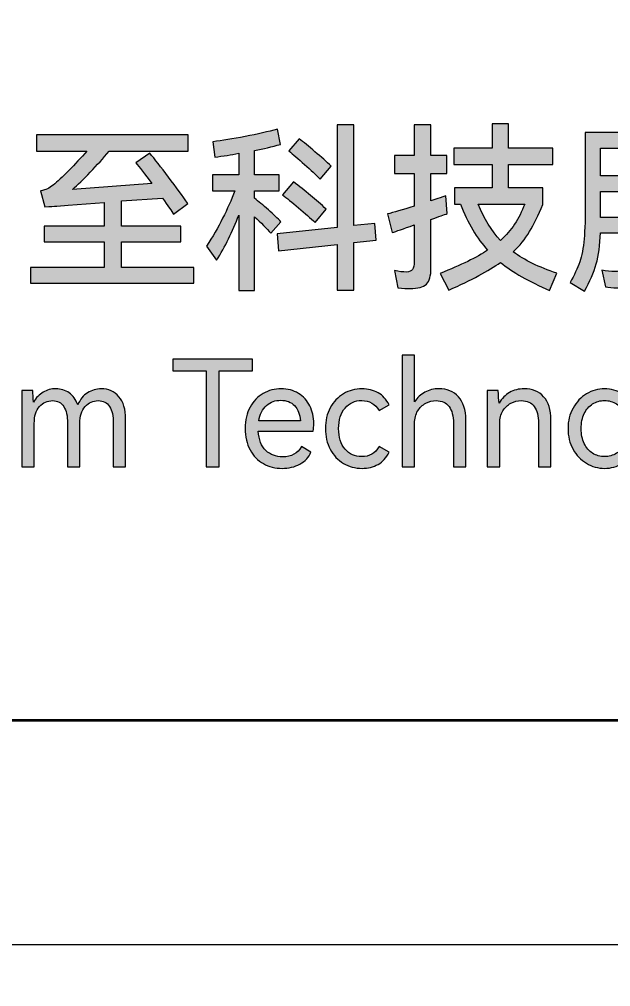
# Model space of a CAD drawing. Header units: millimetres. Extents: x -3630 to 1270, y -52213 to -49192.
# Drawn here: x -1.31 to 7.91, y -52057.91 to -52042.83 of the extents above; entities that cross this region are included whole.
import ezdxf

# ---------------------------------------------------------------- set-up
doc = ezdxf.new("R2010")
doc.units = ezdxf.units.MM
doc.linetypes.add('ACAD_ISO02W100', pattern=[15, 12, -3])
doc.layers.add('图层 1', color=7, linetype='Continuous', lineweight=0)
doc.layers.add('标注', color=3, linetype='Continuous', lineweight=0)
doc.styles.get("Standard").update_dxf_attribs({"font": 'arial.ttf'})
doc.dimstyles.new('ISO-25$0', dxfattribs={"dimscale": 2, "dimtxt": 6, "dimasz": 6, "dimexe": 0.5, "dimexo": 0.5, "dimgap": 0.762, "dimtad": 1, "dimtoh": 1, "dimdsep": 46, "dimtxsty": 'Standard', "dimcen": 2.5, "dimclrd": 1, "dimclre": 1, "dimclrt": 1, "dimadec": 0, "dimazin": 0, "dimtfac": 1, "dimtmove": 0, "dimatfit": 3, "dimfxl": 1, "dimtzin": 0, "dimarcsym": 0})

# ---------------------------------------------------------------- blocks, each defined once
blk = doc.blocks.new('*D118')
at = {"layer": 'Defpoints', "color": 0, "transparency": 16777216}
for p in [(52.225, -52057.26), (22.89, -52087.26), (52.225, -52087.26)]:
    blk.add_point(p, dxfattribs=at)
at = {"layer": '标注', "lineweight": -2, "transparency": 16777216}
for p, q in [((22.89, -52037.26), (22.89, -52017.26)), ((51.225, -52057.26), (21.89, -52057.26)), ((22.89, -52057.26), (22.89, -52087.26)), ((51.225, -52087.26), (21.89, -52087.26)), ((22.89, -52107.26), (22.89, -52127.26)), ((22.89, -52127.26), (-8.63, -52127.26))]:
    blk.add_line(p, q, dxfattribs=at)
at = {"layer": '标注', "transparency": 16777216}
for points in [[(19.557, -52037.26), (26.224, -52037.26), (22.89, -52057.26)], [(19.557, -52107.26), (26.224, -52107.26), (22.89, -52087.26)]]:
    blk.add_solid(points, dxfattribs=at)
at = {"layer": '标注', "transparency": 16777216, "insert": (6.368, -52115.007), "char_height": 12, "attachment_point": 5}
blk.add_mtext('{\\H1.75x;30}', dxfattribs=at)
blk = doc.blocks.new('Block_11')
at = {"layer": '图层 1', "transparency": 33554687}
h = blk.add_hatch(color=29, dxfattribs=at)
h.dxf.hatch_style = 2
edge = h.paths.add_edge_path()
edge.add_spline(control_points=[(156.552, -105.302), (156.488, -105.237), (156.407, -105.162), (156.308, -105.074), (156.209, -104.987), (156.127, -104.917), (156.061, -104.864), (156.061, -104.864), (156.225, -104.675), (156.225, -104.675), (156.291, -104.725), (156.373, -104.792), (156.47, -104.875), (156.568, -104.958), (156.653, -105.033), (156.724, -105.101), (156.724, -105.101), (156.552, -105.302), (156.552, -105.302)], knot_values=[0, 0, 0, 0, 1, 1, 1, 2, 2, 2, 3, 3, 3, 4, 4, 4, 5, 5, 5, 6, 6, 6, 6], degree=3, periodic=0)
edge = h.paths.add_edge_path()
edge.add_spline(control_points=[(156.473, -105.979), (156.401, -105.913), (156.315, -105.837), (156.213, -105.75), (156.112, -105.664), (156.029, -105.596), (155.965, -105.547), (155.965, -105.547), (156.134, -105.344), (156.134, -105.344), (156.317, -105.485), (156.487, -105.627), (156.645, -105.77), (156.645, -105.77), (156.473, -105.979), (156.473, -105.979)], knot_values=[0, 0, 0, 0, 1, 1, 1, 2, 2, 2, 3, 3, 3, 4, 4, 4, 5, 5, 5, 5], degree=3, periodic=0)
edge = h.paths.add_edge_path()
edge.add_spline(control_points=[(157.402, -105.993), (157.402, -105.993), (157.424, -106.252), (157.424, -106.252), (157.424, -106.252), (157.077, -106.289), (157.077, -106.289), (157.077, -106.289), (157.077, -107.032), (157.077, -107.032), (157.077, -107.032), (156.815, -107.032), (156.815, -107.032), (156.815, -107.032), (156.815, -106.32), (156.815, -106.32), (156.815, -106.32), (155.903, -106.419), (155.903, -106.419), (155.903, -106.419), (155.883, -106.157), (155.883, -106.157), (155.883, -106.157), (156.815, -106.055), (156.815, -106.055), (156.815, -106.055), (156.815, -104.455), (156.815, -104.455), (156.815, -104.455), (157.077, -104.455), (157.077, -104.455), (157.077, -104.455), (157.077, -106.027), (157.077, -106.027), (157.077, -106.027), (157.402, -105.993), (157.402, -105.993)], knot_values=[0, 0, 0, 0, 1, 1, 1, 2, 2, 2, 3, 3, 3, 4, 4, 4, 5, 5, 5, 6, 6, 6, 7, 7, 7, 8, 8, 8, 9, 9, 9, 10, 10, 10, 11, 11, 11, 12, 12, 12, 12], degree=3, periodic=0)
edge = h.paths.add_edge_path()
edge.add_spline(control_points=[(155.528, -105.601), (155.59, -105.649), (155.661, -105.71), (155.743, -105.782), (155.825, -105.855), (155.891, -105.917), (155.94, -105.967), (155.94, -105.967), (155.784, -106.148), (155.784, -106.148), (155.715, -106.069), (155.629, -105.983), (155.528, -105.889), (155.528, -105.889), (155.528, -107.04), (155.528, -107.04), (155.528, -107.04), (155.282, -107.04), (155.282, -107.04), (155.282, -107.04), (155.282, -105.863), (155.282, -105.863), (155.184, -106.121), (155.069, -106.356), (154.935, -106.569), (154.935, -106.569), (154.78, -106.348), (154.78, -106.348), (154.968, -106.057), (155.114, -105.769), (155.22, -105.485), (155.22, -105.485), (154.873, -105.485), (154.873, -105.485), (154.873, -105.485), (154.873, -105.237), (154.873, -105.237), (154.873, -105.237), (155.282, -105.237), (155.282, -105.237), (155.282, -105.237), (155.282, -104.9), (155.282, -104.9), (155.163, -104.923), (155.039, -104.943), (154.907, -104.96), (154.907, -104.96), (154.879, -104.72), (154.879, -104.72), (155.021, -104.703), (155.189, -104.676), (155.382, -104.638), (155.575, -104.601), (155.743, -104.563), (155.886, -104.525), (155.886, -104.525), (155.931, -104.762), (155.931, -104.762), (155.799, -104.798), (155.665, -104.829), (155.528, -104.856), (155.528, -104.856), (155.528, -105.237), (155.528, -105.237), (155.528, -105.237), (155.912, -105.237), (155.912, -105.237), (155.912, -105.237), (155.912, -105.485), (155.912, -105.485), (155.912, -105.485), (155.528, -105.485), (155.528, -105.485), (155.528, -105.485), (155.528, -105.601), (155.528, -105.601)], knot_values=[0, 0, 0, 0, 1, 1, 1, 2, 2, 2, 3, 3, 3, 4, 4, 4, 5, 5, 5, 6, 6, 6, 7, 7, 7, 8, 8, 8, 9, 9, 9, 10, 10, 10, 11, 11, 11, 12, 12, 12, 13, 13, 13, 14, 14, 14, 15, 15, 15, 16, 16, 16, 17, 17, 17, 18, 18, 18, 19, 19, 19, 20, 20, 20, 21, 21, 21, 22, 22, 22, 23, 23, 23, 24, 24, 24, 25, 25, 25, 25], degree=3, periodic=0)
h = blk.add_hatch(color=29, dxfattribs=at)
h.dxf.hatch_style = 2
edge = h.paths.add_edge_path()
edge.add_spline(control_points=[(159.013, -105.691), (159.107, -105.922), (159.224, -106.111), (159.363, -106.258), (159.45, -106.181), (159.523, -106.097), (159.583, -106.006), (159.643, -105.914), (159.696, -105.809), (159.741, -105.691), (159.741, -105.691), (159.013, -105.691), (159.013, -105.691)], knot_values=[0, 0, 0, 0, 1, 1, 1, 2, 2, 2, 3, 3, 3, 4, 4, 4, 4], degree=3, periodic=0)
edge = h.paths.add_edge_path()
edge.add_spline(control_points=[(160.128, -107.037), (159.806, -106.9), (159.551, -106.755), (159.363, -106.602), (159.18, -106.732), (158.912, -106.876), (158.556, -107.034), (158.556, -107.034), (158.423, -106.772), (158.423, -106.772), (158.749, -106.644), (158.995, -106.523), (159.162, -106.411), (158.997, -106.228), (158.855, -105.988), (158.737, -105.691), (158.737, -105.691), (158.644, -105.691), (158.644, -105.691), (158.644, -105.691), (158.644, -105.437), (158.644, -105.437), (158.644, -105.437), (159.231, -105.437), (159.231, -105.437), (159.231, -105.437), (159.231, -105.076), (159.231, -105.076), (159.231, -105.076), (158.635, -105.076), (158.635, -105.076), (158.635, -105.076), (158.635, -104.819), (158.635, -104.819), (158.635, -104.819), (159.231, -104.819), (159.231, -104.819), (159.231, -104.819), (159.231, -104.441), (159.231, -104.441), (159.231, -104.441), (159.49, -104.441), (159.49, -104.441), (159.49, -104.441), (159.49, -104.819), (159.49, -104.819), (159.49, -104.819), (160.179, -104.819), (160.179, -104.819), (160.179, -104.819), (160.179, -105.076), (160.179, -105.076), (160.179, -105.076), (159.49, -105.076), (159.49, -105.076), (159.49, -105.076), (159.49, -105.437), (159.49, -105.437), (159.49, -105.437), (160.021, -105.437), (160.021, -105.437), (160.021, -105.437), (160.021, -105.697), (160.021, -105.697), (159.955, -105.864), (159.887, -106.006), (159.816, -106.121), (159.745, -106.237), (159.661, -106.342), (159.563, -106.436), (159.736, -106.566), (159.962, -106.677), (160.241, -106.769), (160.241, -106.769), (160.128, -107.037), (160.128, -107.037)], knot_values=[0, 0, 0, 0, 1, 1, 1, 2, 2, 2, 3, 3, 3, 4, 4, 4, 5, 5, 5, 6, 6, 6, 7, 7, 7, 8, 8, 8, 9, 9, 9, 10, 10, 10, 11, 11, 11, 12, 12, 12, 13, 13, 13, 14, 14, 14, 15, 15, 15, 16, 16, 16, 17, 17, 17, 18, 18, 18, 19, 19, 19, 20, 20, 20, 21, 21, 21, 22, 22, 22, 23, 23, 23, 24, 24, 24, 25, 25, 25, 25], degree=3, periodic=0)
edge = h.paths.add_edge_path()
edge.add_spline(control_points=[(158.533, -105.84), (158.488, -105.858), (158.403, -105.888), (158.279, -105.931), (158.279, -105.931), (158.279, -106.693), (158.279, -106.693), (158.279, -106.811), (158.255, -106.894), (158.207, -106.94), (158.159, -106.986), (158.075, -107.009), (157.955, -107.009), (157.91, -107.009), (157.846, -107.005), (157.763, -106.998), (157.763, -106.998), (157.712, -106.729), (157.712, -106.729), (157.778, -106.745), (157.841, -106.752), (157.901, -106.752), (157.942, -106.75), (157.972, -106.737), (157.99, -106.711), (158.008, -106.686), (158.017, -106.646), (158.017, -106.591), (158.017, -106.591), (158.017, -106.018), (158.017, -106.018), (157.847, -106.077), (157.733, -106.116), (157.675, -106.137), (157.675, -106.137), (157.602, -105.846), (157.602, -105.846), (157.694, -105.822), (157.833, -105.781), (158.017, -105.725), (158.017, -105.725), (158.017, -105.217), (158.017, -105.217), (158.017, -105.217), (157.709, -105.217), (157.709, -105.217), (157.709, -105.217), (157.709, -104.935), (157.709, -104.935), (157.709, -104.935), (158.017, -104.935), (158.017, -104.935), (158.017, -104.935), (158.017, -104.457), (158.017, -104.457), (158.017, -104.457), (158.279, -104.457), (158.279, -104.457), (158.279, -104.457), (158.279, -104.935), (158.279, -104.935), (158.279, -104.935), (158.525, -104.935), (158.525, -104.935), (158.525, -104.935), (158.525, -105.217), (158.525, -105.217), (158.525, -105.217), (158.279, -105.217), (158.279, -105.217), (158.279, -105.217), (158.279, -105.64), (158.279, -105.64), (158.279, -105.64), (158.353, -105.615), (158.353, -105.615), (158.392, -105.603), (158.446, -105.585), (158.513, -105.561), (158.513, -105.561), (158.533, -105.84), (158.533, -105.84)], knot_values=[0, 0, 0, 0, 1, 1, 1, 2, 2, 2, 3, 3, 3, 4, 4, 4, 5, 5, 5, 6, 6, 6, 7, 7, 7, 8, 8, 8, 9, 9, 9, 10, 10, 10, 11, 11, 11, 12, 12, 12, 13, 13, 13, 14, 14, 14, 15, 15, 15, 16, 16, 16, 17, 17, 17, 18, 18, 18, 19, 19, 19, 20, 20, 20, 21, 21, 21, 22, 22, 22, 23, 23, 23, 24, 24, 24, 25, 25, 25, 26, 26, 26, 27, 27, 27, 27], degree=3, periodic=0)
h = blk.add_hatch(color=29, dxfattribs=at)
h.dxf.hatch_style = 2
edge = h.paths.add_edge_path()
edge.add_spline(control_points=[(153.453, -106.682), (153.453, -106.682), (154.582, -106.682), (154.582, -106.682), (154.582, -106.682), (154.582, -106.927), (154.582, -106.927), (154.582, -106.927), (152.037, -106.927), (152.037, -106.927), (152.037, -106.927), (152.037, -106.682), (152.037, -106.682), (152.037, -106.682), (153.182, -106.682), (153.182, -106.682), (153.182, -106.682), (153.182, -106.281), (153.182, -106.281), (153.182, -106.281), (152.245, -106.281), (152.245, -106.281), (152.245, -106.281), (152.245, -106.038), (152.245, -106.038), (152.245, -106.038), (153.182, -106.038), (153.182, -106.038), (153.182, -106.038), (153.182, -105.665), (153.182, -105.665), (153.182, -105.665), (152.624, -105.708), (152.624, -105.708), (152.624, -105.708), (152.443, -105.722), (152.443, -105.722), (152.405, -105.724), (152.344, -105.729), (152.259, -105.736), (152.259, -105.736), (152.192, -105.485), (152.192, -105.485), (152.235, -105.477), (152.27, -105.467), (152.298, -105.454), (152.325, -105.441), (152.355, -105.422), (152.387, -105.397), (152.452, -105.343), (152.534, -105.267), (152.63, -105.169), (152.728, -105.071), (152.822, -104.97), (152.914, -104.867), (152.914, -104.867), (152.13, -104.867), (152.13, -104.867), (152.13, -104.867), (152.13, -104.613), (152.13, -104.613), (152.13, -104.613), (154.492, -104.613), (154.492, -104.613), (154.492, -104.613), (154.492, -104.867), (154.492, -104.867), (154.492, -104.867), (153.261, -104.867), (153.261, -104.867), (153.169, -104.976), (153.071, -105.085), (152.966, -105.194), (152.862, -105.304), (152.77, -105.393), (152.691, -105.462), (152.691, -105.462), (153.924, -105.369), (153.924, -105.369), (153.816, -105.221), (153.733, -105.113), (153.676, -105.047), (153.676, -105.047), (153.893, -104.898), (153.893, -104.898), (153.971, -104.99), (154.068, -105.115), (154.187, -105.272), (154.305, -105.429), (154.406, -105.567), (154.489, -105.685), (154.489, -105.685), (154.263, -105.849), (154.263, -105.849), (154.237, -105.806), (154.179, -105.722), (154.091, -105.598), (154.091, -105.598), (153.453, -105.643), (153.453, -105.643), (153.453, -105.643), (153.453, -106.038), (153.453, -106.038), (153.453, -106.038), (154.376, -106.038), (154.376, -106.038), (154.376, -106.038), (154.376, -106.281), (154.376, -106.281), (154.376, -106.281), (153.453, -106.281), (153.453, -106.281), (153.453, -106.281), (153.453, -106.682), (153.453, -106.682)], knot_values=[0, 0, 0, 0, 1, 1, 1, 2, 2, 2, 3, 3, 3, 4, 4, 4, 5, 5, 5, 6, 6, 6, 7, 7, 7, 8, 8, 8, 9, 9, 9, 10, 10, 10, 11, 11, 11, 12, 12, 12, 13, 13, 13, 14, 14, 14, 15, 15, 15, 16, 16, 16, 17, 17, 17, 18, 18, 18, 19, 19, 19, 20, 20, 20, 21, 21, 21, 22, 22, 22, 23, 23, 23, 24, 24, 24, 25, 25, 25, 26, 26, 26, 27, 27, 27, 28, 28, 28, 29, 29, 29, 30, 30, 30, 31, 31, 31, 32, 32, 32, 33, 33, 33, 34, 34, 34, 35, 35, 35, 36, 36, 36, 37, 37, 37, 38, 38, 38, 38], degree=3, periodic=0)
h = blk.add_hatch(color=29, dxfattribs=at)
h.dxf.hatch_style = 2
edge = h.paths.add_edge_path()
edge.add_spline(control_points=[(162.027, -105.84), (162.104, -106.03), (162.202, -106.189), (162.321, -106.315), (162.452, -106.183), (162.555, -106.025), (162.628, -105.84), (162.628, -105.84), (162.027, -105.84), (162.027, -105.84)], knot_values=[0, 0, 0, 0, 1, 1, 1, 2, 2, 2, 3, 3, 3, 3], degree=3, periodic=0)
edge = h.paths.add_edge_path()
edge.add_spline(control_points=[(162.078, -104.977), (162.078, -105.063), (162.069, -105.136), (162.05, -105.194), (162.031, -105.253), (162, -105.307), (161.958, -105.357), (161.916, -105.406), (161.855, -105.464), (161.776, -105.53), (161.776, -105.53), (161.587, -105.358), (161.587, -105.358), (161.657, -105.304), (161.709, -105.256), (161.743, -105.215), (161.779, -105.175), (161.802, -105.131), (161.815, -105.083), (161.829, -105.035), (161.835, -104.973), (161.835, -104.898), (161.835, -104.898), (161.835, -104.588), (161.835, -104.588), (161.835, -104.588), (162.741, -104.588), (162.741, -104.588), (162.741, -104.588), (162.741, -105.09), (162.741, -105.09), (162.741, -105.137), (162.751, -105.169), (162.769, -105.184), (162.788, -105.2), (162.821, -105.208), (162.868, -105.208), (162.868, -105.208), (163.06, -105.208), (163.06, -105.208), (163.06, -105.208), (163.035, -105.431), (163.035, -105.431), (163.035, -105.431), (162.749, -105.431), (162.749, -105.431), (162.656, -105.431), (162.588, -105.415), (162.548, -105.382), (162.508, -105.349), (162.487, -105.287), (162.487, -105.197), (162.487, -105.197), (162.487, -104.825), (162.487, -104.825), (162.487, -104.825), (162.078, -104.825), (162.078, -104.825), (162.078, -104.825), (162.078, -104.977), (162.078, -104.977)], knot_values=[0, 0, 0, 0, 1, 1, 1, 2, 2, 2, 3, 3, 3, 4, 4, 4, 5, 5, 5, 6, 6, 6, 7, 7, 7, 8, 8, 8, 9, 9, 9, 10, 10, 10, 11, 11, 11, 12, 12, 12, 13, 13, 13, 14, 14, 14, 15, 15, 15, 16, 16, 16, 17, 17, 17, 18, 18, 18, 19, 19, 19, 20, 20, 20, 20], degree=3, periodic=0)
edge = h.paths.add_edge_path()
edge.add_spline(control_points=[(162.959, -107.04), (162.708, -106.934), (162.496, -106.808), (162.321, -106.662), (162.14, -106.807), (161.924, -106.934), (161.672, -107.045), (161.672, -107.045), (161.522, -106.797), (161.522, -106.797), (161.765, -106.7), (161.967, -106.592), (162.129, -106.476), (161.971, -106.301), (161.847, -106.089), (161.759, -105.84), (161.759, -105.84), (161.644, -105.84), (161.644, -105.84), (161.644, -105.84), (161.644, -105.592), (161.644, -105.592), (161.644, -105.592), (162.902, -105.592), (162.902, -105.592), (162.902, -105.592), (162.902, -105.84), (162.902, -105.84), (162.812, -106.093), (162.682, -106.308), (162.512, -106.487), (162.669, -106.602), (162.861, -106.701), (163.088, -106.786), (163.088, -106.786), (162.959, -107.04), (162.959, -107.04)], knot_values=[0, 0, 0, 0, 1, 1, 1, 2, 2, 2, 3, 3, 3, 4, 4, 4, 5, 5, 5, 6, 6, 6, 7, 7, 7, 8, 8, 8, 9, 9, 9, 10, 10, 10, 11, 11, 11, 12, 12, 12, 12], degree=3, periodic=0)
edge = h.paths.add_edge_path()
edge.add_spline(control_points=[(160.923, -105.496), (160.923, -105.496), (160.923, -105.9), (160.923, -105.9), (160.923, -105.9), (161.271, -105.9), (161.271, -105.9), (161.271, -105.9), (161.271, -105.496), (161.271, -105.496), (161.271, -105.496), (160.923, -105.496), (160.923, -105.496)], knot_values=[0, 0, 0, 0, 1, 1, 1, 2, 2, 2, 3, 3, 3, 4, 4, 4, 4], degree=3, periodic=0)
edge = h.paths.add_edge_path()
edge.add_spline(control_points=[(161.271, -105.253), (161.271, -105.253), (161.271, -104.819), (161.271, -104.819), (161.271, -104.819), (160.923, -104.819), (160.923, -104.819), (160.923, -104.819), (160.923, -105.253), (160.923, -105.253), (160.923, -105.253), (161.271, -105.253), (161.271, -105.253)], knot_values=[0, 0, 0, 0, 1, 1, 1, 2, 2, 2, 3, 3, 3, 4, 4, 4, 4], degree=3, periodic=0)
edge = h.paths.add_edge_path()
edge.add_spline(control_points=[(160.686, -104.576), (160.686, -104.576), (161.505, -104.576), (161.505, -104.576), (161.505, -104.576), (161.505, -106.715), (161.505, -106.715), (161.505, -106.825), (161.481, -106.899), (161.433, -106.939), (161.385, -106.978), (161.301, -106.998), (161.18, -106.998), (161.109, -106.998), (161.049, -106.993), (161, -106.983), (161, -106.983), (160.943, -106.721), (160.943, -106.721), (161.015, -106.736), (161.083, -106.744), (161.149, -106.744), (161.196, -106.744), (161.229, -106.732), (161.245, -106.71), (161.262, -106.687), (161.271, -106.645), (161.271, -106.583), (161.271, -106.583), (161.271, -106.14), (161.271, -106.14), (161.271, -106.14), (160.921, -106.14), (160.921, -106.14), (160.915, -106.33), (160.893, -106.492), (160.855, -106.626), (160.816, -106.761), (160.755, -106.902), (160.673, -107.048), (160.673, -107.048), (160.447, -106.916), (160.447, -106.916), (160.514, -106.799), (160.565, -106.693), (160.598, -106.595), (160.631, -106.498), (160.654, -106.378), (160.667, -106.236), (160.68, -106.093), (160.686, -105.893), (160.686, -105.637), (160.686, -105.637), (160.686, -104.576), (160.686, -104.576)], knot_values=[0, 0, 0, 0, 1, 1, 1, 2, 2, 2, 3, 3, 3, 4, 4, 4, 5, 5, 5, 6, 6, 6, 7, 7, 7, 8, 8, 8, 9, 9, 9, 10, 10, 10, 11, 11, 11, 12, 12, 12, 13, 13, 13, 14, 14, 14, 15, 15, 15, 16, 16, 16, 17, 17, 17, 18, 18, 18, 18], degree=3, periodic=0)
at = {"layer": '图层 1'}
for points, knots in [([(155.528, -105.601), (155.59, -105.649), (155.661, -105.71), (155.743, -105.782), (155.825, -105.855), (155.891, -105.917), (155.94, -105.967), (155.94, -105.967), (155.784, -106.148), (155.784, -106.148), (155.715, -106.069), (155.629, -105.983), (155.528, -105.889), (155.528, -105.889), (155.528, -107.04), (155.528, -107.04), (155.528, -107.04), (155.282, -107.04), (155.282, -107.04), (155.282, -107.04), (155.282, -105.863), (155.282, -105.863), (155.184, -106.121), (155.069, -106.356), (154.935, -106.569), (154.935, -106.569), (154.78, -106.348), (154.78, -106.348), (154.968, -106.057), (155.114, -105.769), (155.22, -105.485), (155.22, -105.485), (154.873, -105.485), (154.873, -105.485), (154.873, -105.485), (154.873, -105.237), (154.873, -105.237), (154.873, -105.237), (155.282, -105.237), (155.282, -105.237), (155.282, -105.237), (155.282, -104.9), (155.282, -104.9), (155.163, -104.923), (155.039, -104.943), (154.907, -104.96), (154.907, -104.96), (154.879, -104.72), (154.879, -104.72), (155.021, -104.703), (155.189, -104.676), (155.382, -104.638), (155.575, -104.601), (155.743, -104.563), (155.886, -104.525), (155.886, -104.525), (155.931, -104.762), (155.931, -104.762), (155.799, -104.798), (155.665, -104.829), (155.528, -104.856), (155.528, -104.856), (155.528, -105.237), (155.528, -105.237), (155.528, -105.237), (155.912, -105.237), (155.912, -105.237), (155.912, -105.237), (155.912, -105.485), (155.912, -105.485), (155.912, -105.485), (155.528, -105.485), (155.528, -105.485), (155.528, -105.485), (155.528, -105.601), (155.528, -105.601)], [0, 0, 0, 0, 1, 1, 1, 2, 2, 2, 3, 3, 3, 4, 4, 4, 5, 5, 5, 6, 6, 6, 7, 7, 7, 8, 8, 8, 9, 9, 9, 10, 10, 10, 11, 11, 11, 12, 12, 12, 13, 13, 13, 14, 14, 14, 15, 15, 15, 16, 16, 16, 17, 17, 17, 18, 18, 18, 19, 19, 19, 20, 20, 20, 21, 21, 21, 22, 22, 22, 23, 23, 23, 24, 24, 24, 25, 25, 25, 25]), ([(157.402, -105.993), (157.402, -105.993), (157.424, -106.252), (157.424, -106.252), (157.424, -106.252), (157.077, -106.289), (157.077, -106.289), (157.077, -106.289), (157.077, -107.032), (157.077, -107.032), (157.077, -107.032), (156.815, -107.032), (156.815, -107.032), (156.815, -107.032), (156.815, -106.32), (156.815, -106.32), (156.815, -106.32), (155.903, -106.419), (155.903, -106.419), (155.903, -106.419), (155.883, -106.157), (155.883, -106.157), (155.883, -106.157), (156.815, -106.055), (156.815, -106.055), (156.815, -106.055), (156.815, -104.455), (156.815, -104.455), (156.815, -104.455), (157.077, -104.455), (157.077, -104.455), (157.077, -104.455), (157.077, -106.027), (157.077, -106.027), (157.077, -106.027), (157.402, -105.993), (157.402, -105.993)], [0, 0, 0, 0, 1, 1, 1, 2, 2, 2, 3, 3, 3, 4, 4, 4, 5, 5, 5, 6, 6, 6, 7, 7, 7, 8, 8, 8, 9, 9, 9, 10, 10, 10, 11, 11, 11, 12, 12, 12, 12]), ([(158.533, -105.84), (158.488, -105.858), (158.403, -105.888), (158.279, -105.931), (158.279, -105.931), (158.279, -106.693), (158.279, -106.693), (158.279, -106.811), (158.255, -106.894), (158.207, -106.94), (158.159, -106.986), (158.075, -107.009), (157.955, -107.009), (157.91, -107.009), (157.846, -107.005), (157.763, -106.998), (157.763, -106.998), (157.712, -106.729), (157.712, -106.729), (157.778, -106.745), (157.841, -106.752), (157.901, -106.752), (157.942, -106.75), (157.972, -106.737), (157.99, -106.711), (158.008, -106.686), (158.017, -106.646), (158.017, -106.591), (158.017, -106.591), (158.017, -106.018), (158.017, -106.018), (157.847, -106.077), (157.733, -106.116), (157.675, -106.137), (157.675, -106.137), (157.602, -105.846), (157.602, -105.846), (157.694, -105.822), (157.833, -105.781), (158.017, -105.725), (158.017, -105.725), (158.017, -105.217), (158.017, -105.217), (158.017, -105.217), (157.709, -105.217), (157.709, -105.217), (157.709, -105.217), (157.709, -104.935), (157.709, -104.935), (157.709, -104.935), (158.017, -104.935), (158.017, -104.935), (158.017, -104.935), (158.017, -104.457), (158.017, -104.457), (158.017, -104.457), (158.279, -104.457), (158.279, -104.457), (158.279, -104.457), (158.279, -104.935), (158.279, -104.935), (158.279, -104.935), (158.525, -104.935), (158.525, -104.935), (158.525, -104.935), (158.525, -105.217), (158.525, -105.217), (158.525, -105.217), (158.279, -105.217), (158.279, -105.217), (158.279, -105.217), (158.279, -105.64), (158.279, -105.64), (158.279, -105.64), (158.353, -105.615), (158.353, -105.615), (158.392, -105.603), (158.446, -105.585), (158.513, -105.561), (158.513, -105.561), (158.533, -105.84), (158.533, -105.84)], [0, 0, 0, 0, 1, 1, 1, 2, 2, 2, 3, 3, 3, 4, 4, 4, 5, 5, 5, 6, 6, 6, 7, 7, 7, 8, 8, 8, 9, 9, 9, 10, 10, 10, 11, 11, 11, 12, 12, 12, 13, 13, 13, 14, 14, 14, 15, 15, 15, 16, 16, 16, 17, 17, 17, 18, 18, 18, 19, 19, 19, 20, 20, 20, 21, 21, 21, 22, 22, 22, 23, 23, 23, 24, 24, 24, 25, 25, 25, 26, 26, 26, 27, 27, 27, 27]), ([(160.128, -107.037), (159.806, -106.9), (159.551, -106.755), (159.363, -106.602), (159.18, -106.732), (158.912, -106.876), (158.556, -107.034), (158.556, -107.034), (158.423, -106.772), (158.423, -106.772), (158.749, -106.644), (158.995, -106.523), (159.162, -106.411), (158.997, -106.228), (158.855, -105.988), (158.737, -105.691), (158.737, -105.691), (158.644, -105.691), (158.644, -105.691), (158.644, -105.691), (158.644, -105.437), (158.644, -105.437), (158.644, -105.437), (159.231, -105.437), (159.231, -105.437), (159.231, -105.437), (159.231, -105.076), (159.231, -105.076), (159.231, -105.076), (158.635, -105.076), (158.635, -105.076), (158.635, -105.076), (158.635, -104.819), (158.635, -104.819), (158.635, -104.819), (159.231, -104.819), (159.231, -104.819), (159.231, -104.819), (159.231, -104.441), (159.231, -104.441), (159.231, -104.441), (159.49, -104.441), (159.49, -104.441), (159.49, -104.441), (159.49, -104.819), (159.49, -104.819), (159.49, -104.819), (160.179, -104.819), (160.179, -104.819), (160.179, -104.819), (160.179, -105.076), (160.179, -105.076), (160.179, -105.076), (159.49, -105.076), (159.49, -105.076), (159.49, -105.076), (159.49, -105.437), (159.49, -105.437), (159.49, -105.437), (160.021, -105.437), (160.021, -105.437), (160.021, -105.437), (160.021, -105.697), (160.021, -105.697), (159.955, -105.864), (159.887, -106.006), (159.816, -106.121), (159.745, -106.237), (159.661, -106.342), (159.563, -106.436), (159.736, -106.566), (159.962, -106.677), (160.241, -106.769), (160.241, -106.769), (160.128, -107.037), (160.128, -107.037)], [0, 0, 0, 0, 1, 1, 1, 2, 2, 2, 3, 3, 3, 4, 4, 4, 5, 5, 5, 6, 6, 6, 7, 7, 7, 8, 8, 8, 9, 9, 9, 10, 10, 10, 11, 11, 11, 12, 12, 12, 13, 13, 13, 14, 14, 14, 15, 15, 15, 16, 16, 16, 17, 17, 17, 18, 18, 18, 19, 19, 19, 20, 20, 20, 21, 21, 21, 22, 22, 22, 23, 23, 23, 24, 24, 24, 25, 25, 25, 25]), ([(153.453, -106.682), (153.453, -106.682), (154.582, -106.682), (154.582, -106.682), (154.582, -106.682), (154.582, -106.927), (154.582, -106.927), (154.582, -106.927), (152.037, -106.927), (152.037, -106.927), (152.037, -106.927), (152.037, -106.682), (152.037, -106.682), (152.037, -106.682), (153.182, -106.682), (153.182, -106.682), (153.182, -106.682), (153.182, -106.281), (153.182, -106.281), (153.182, -106.281), (152.245, -106.281), (152.245, -106.281), (152.245, -106.281), (152.245, -106.038), (152.245, -106.038), (152.245, -106.038), (153.182, -106.038), (153.182, -106.038), (153.182, -106.038), (153.182, -105.665), (153.182, -105.665), (153.182, -105.665), (152.624, -105.708), (152.624, -105.708), (152.624, -105.708), (152.443, -105.722), (152.443, -105.722), (152.405, -105.724), (152.344, -105.729), (152.259, -105.736), (152.259, -105.736), (152.192, -105.485), (152.192, -105.485), (152.235, -105.477), (152.27, -105.467), (152.298, -105.454), (152.325, -105.441), (152.355, -105.422), (152.387, -105.397), (152.452, -105.343), (152.534, -105.267), (152.63, -105.169), (152.728, -105.071), (152.822, -104.97), (152.914, -104.867), (152.914, -104.867), (152.13, -104.867), (152.13, -104.867), (152.13, -104.867), (152.13, -104.613), (152.13, -104.613), (152.13, -104.613), (154.492, -104.613), (154.492, -104.613), (154.492, -104.613), (154.492, -104.867), (154.492, -104.867), (154.492, -104.867), (153.261, -104.867), (153.261, -104.867), (153.169, -104.976), (153.071, -105.085), (152.966, -105.194), (152.862, -105.304), (152.77, -105.393), (152.691, -105.462), (152.691, -105.462), (153.924, -105.369), (153.924, -105.369), (153.816, -105.221), (153.733, -105.113), (153.676, -105.047), (153.676, -105.047), (153.893, -104.898), (153.893, -104.898), (153.971, -104.99), (154.068, -105.115), (154.187, -105.272), (154.305, -105.429), (154.406, -105.567), (154.489, -105.685), (154.489, -105.685), (154.263, -105.849), (154.263, -105.849), (154.237, -105.806), (154.179, -105.722), (154.091, -105.598), (154.091, -105.598), (153.453, -105.643), (153.453, -105.643), (153.453, -105.643), (153.453, -106.038), (153.453, -106.038), (153.453, -106.038), (154.376, -106.038), (154.376, -106.038), (154.376, -106.038), (154.376, -106.281), (154.376, -106.281), (154.376, -106.281), (153.453, -106.281), (153.453, -106.281), (153.453, -106.281), (153.453, -106.682), (153.453, -106.682)], [0, 0, 0, 0, 1, 1, 1, 2, 2, 2, 3, 3, 3, 4, 4, 4, 5, 5, 5, 6, 6, 6, 7, 7, 7, 8, 8, 8, 9, 9, 9, 10, 10, 10, 11, 11, 11, 12, 12, 12, 13, 13, 13, 14, 14, 14, 15, 15, 15, 16, 16, 16, 17, 17, 17, 18, 18, 18, 19, 19, 19, 20, 20, 20, 21, 21, 21, 22, 22, 22, 23, 23, 23, 24, 24, 24, 25, 25, 25, 26, 26, 26, 27, 27, 27, 28, 28, 28, 29, 29, 29, 30, 30, 30, 31, 31, 31, 32, 32, 32, 33, 33, 33, 34, 34, 34, 35, 35, 35, 36, 36, 36, 37, 37, 37, 38, 38, 38, 38]), ([(156.552, -105.302), (156.488, -105.237), (156.407, -105.162), (156.308, -105.074), (156.209, -104.987), (156.127, -104.917), (156.061, -104.864), (156.061, -104.864), (156.225, -104.675), (156.225, -104.675), (156.291, -104.725), (156.373, -104.792), (156.47, -104.875), (156.568, -104.958), (156.653, -105.033), (156.724, -105.101), (156.724, -105.101), (156.552, -105.302), (156.552, -105.302)], [0, 0, 0, 0, 1, 1, 1, 2, 2, 2, 3, 3, 3, 4, 4, 4, 5, 5, 5, 6, 6, 6, 6]), ([(160.686, -104.576), (160.686, -104.576), (161.505, -104.576), (161.505, -104.576), (161.505, -104.576), (161.505, -106.715), (161.505, -106.715), (161.505, -106.825), (161.481, -106.899), (161.433, -106.939), (161.385, -106.978), (161.301, -106.998), (161.18, -106.998), (161.109, -106.998), (161.049, -106.993), (161, -106.983), (161, -106.983), (160.943, -106.721), (160.943, -106.721), (161.015, -106.736), (161.083, -106.744), (161.149, -106.744), (161.196, -106.744), (161.229, -106.732), (161.245, -106.71), (161.262, -106.687), (161.271, -106.645), (161.271, -106.583), (161.271, -106.583), (161.271, -106.14), (161.271, -106.14), (161.271, -106.14), (160.921, -106.14), (160.921, -106.14), (160.915, -106.33), (160.893, -106.492), (160.855, -106.626), (160.816, -106.761), (160.755, -106.902), (160.673, -107.048), (160.673, -107.048), (160.447, -106.916), (160.447, -106.916), (160.514, -106.799), (160.565, -106.693), (160.598, -106.595), (160.631, -106.498), (160.654, -106.378), (160.667, -106.236), (160.68, -106.093), (160.686, -105.893), (160.686, -105.637), (160.686, -105.637), (160.686, -104.576), (160.686, -104.576)], [0, 0, 0, 0, 1, 1, 1, 2, 2, 2, 3, 3, 3, 4, 4, 4, 5, 5, 5, 6, 6, 6, 7, 7, 7, 8, 8, 8, 9, 9, 9, 10, 10, 10, 11, 11, 11, 12, 12, 12, 13, 13, 13, 14, 14, 14, 15, 15, 15, 16, 16, 16, 17, 17, 17, 18, 18, 18, 18]), ([(161.271, -105.253), (161.271, -105.253), (161.271, -104.819), (161.271, -104.819), (161.271, -104.819), (160.923, -104.819), (160.923, -104.819), (160.923, -104.819), (160.923, -105.253), (160.923, -105.253), (160.923, -105.253), (161.271, -105.253), (161.271, -105.253)], [0, 0, 0, 0, 1, 1, 1, 2, 2, 2, 3, 3, 3, 4, 4, 4, 4]), ([(156.473, -105.979), (156.401, -105.913), (156.315, -105.837), (156.213, -105.75), (156.112, -105.664), (156.029, -105.596), (155.965, -105.547), (155.965, -105.547), (156.134, -105.344), (156.134, -105.344), (156.317, -105.485), (156.487, -105.627), (156.645, -105.77), (156.645, -105.77), (156.473, -105.979), (156.473, -105.979)], [0, 0, 0, 0, 1, 1, 1, 2, 2, 2, 3, 3, 3, 4, 4, 4, 5, 5, 5, 5]), ([(160.923, -105.496), (160.923, -105.496), (160.923, -105.9), (160.923, -105.9), (160.923, -105.9), (161.271, -105.9), (161.271, -105.9), (161.271, -105.9), (161.271, -105.496), (161.271, -105.496), (161.271, -105.496), (160.923, -105.496), (160.923, -105.496)], [0, 0, 0, 0, 1, 1, 1, 2, 2, 2, 3, 3, 3, 4, 4, 4, 4]), ([(159.013, -105.691), (159.107, -105.922), (159.224, -106.111), (159.363, -106.258), (159.45, -106.181), (159.523, -106.097), (159.583, -106.006), (159.643, -105.914), (159.696, -105.809), (159.741, -105.691), (159.741, -105.691), (159.013, -105.691), (159.013, -105.691)], [0, 0, 0, 0, 1, 1, 1, 2, 2, 2, 3, 3, 3, 4, 4, 4, 4])]:
    blk.add_open_spline(points, degree=3, knots=knots, dxfattribs=at)
blk = doc.blocks.new('Block_12')
at = {"layer": '图层 1', "transparency": 33554687}
h = blk.add_hatch(color=29, dxfattribs=at)
h.dxf.hatch_style = 2
edge = h.paths.add_edge_path()
edge.add_spline(control_points=[(154.253, -108.112), (154.253, -108.112), (155.498, -108.112), (155.498, -108.112), (155.498, -108.112), (155.498, -108.293), (155.498, -108.293), (155.498, -108.293), (154.976, -108.293), (154.976, -108.293), (154.976, -108.293), (154.976, -109.787), (154.976, -109.787), (154.976, -109.787), (154.773, -109.787), (154.773, -109.787), (154.773, -109.787), (154.773, -108.293), (154.773, -108.293), (154.773, -108.293), (154.253, -108.293), (154.253, -108.293), (154.253, -108.293), (154.253, -108.112), (154.253, -108.112)], knot_values=[0, 0, 0, 0, 1, 1, 1, 2, 2, 2, 3, 3, 3, 4, 4, 4, 5, 5, 5, 6, 6, 6, 7, 7, 7, 8, 8, 8, 8], degree=3, periodic=0)
h = blk.add_hatch(color=29, dxfattribs=at)
h.dxf.hatch_style = 2
edge = h.paths.add_edge_path()
edge.add_spline(control_points=[(158.707, -108.698), (158.784, -108.782), (158.823, -108.901), (158.823, -109.055), (158.823, -109.055), (158.823, -109.787), (158.823, -109.787), (158.823, -109.787), (158.629, -109.787), (158.629, -109.787), (158.629, -109.787), (158.629, -109.11), (158.629, -109.11), (158.629, -108.997), (158.606, -108.91), (158.561, -108.849), (158.516, -108.788), (158.449, -108.757), (158.361, -108.757), (158.303, -108.757), (158.248, -108.771), (158.197, -108.798), (158.146, -108.824), (158.105, -108.864), (158.072, -108.917), (158.041, -108.969), (158.024, -109.035), (158.024, -109.112), (158.024, -109.112), (158.024, -109.787), (158.024, -109.787), (158.024, -109.787), (157.83, -109.787), (157.83, -109.787), (157.83, -109.787), (157.83, -108.046), (157.83, -108.046), (157.83, -108.046), (158.024, -108.046), (158.024, -108.046), (158.024, -108.046), (158.024, -108.778), (158.024, -108.778), (158.066, -108.711), (158.119, -108.66), (158.185, -108.625), (158.25, -108.59), (158.324, -108.572), (158.404, -108.572), (158.528, -108.572), (158.629, -108.614), (158.707, -108.698)], knot_values=[0, 0, 0, 0, 1, 1, 1, 2, 2, 2, 3, 3, 3, 4, 4, 4, 5, 5, 5, 6, 6, 6, 7, 7, 7, 8, 8, 8, 9, 9, 9, 10, 10, 10, 11, 11, 11, 12, 12, 12, 13, 13, 13, 14, 14, 14, 15, 15, 15, 16, 16, 16, 17, 17, 17, 17], degree=3, periodic=0)
h = blk.add_hatch(color=29, dxfattribs=at)
h.dxf.hatch_style = 2
edge = h.paths.add_edge_path()
edge.add_spline(control_points=[(153.413, -108.695), (153.483, -108.776), (153.518, -108.893), (153.518, -109.046), (153.518, -109.046), (153.518, -109.787), (153.518, -109.787), (153.518, -109.787), (153.326, -109.787), (153.326, -109.787), (153.326, -109.787), (153.326, -109.11), (153.326, -109.11), (153.326, -108.995), (153.306, -108.908), (153.267, -108.848), (153.227, -108.788), (153.168, -108.757), (153.09, -108.757), (153.011, -108.757), (152.944, -108.788), (152.888, -108.849), (152.832, -108.91), (152.804, -108.998), (152.804, -109.112), (152.804, -109.112), (152.804, -109.787), (152.804, -109.787), (152.804, -109.787), (152.612, -109.787), (152.612, -109.787), (152.612, -109.787), (152.612, -109.11), (152.612, -109.11), (152.612, -108.997), (152.592, -108.91), (152.553, -108.849), (152.513, -108.788), (152.455, -108.757), (152.379, -108.757), (152.299, -108.757), (152.232, -108.788), (152.176, -108.85), (152.12, -108.912), (152.093, -108.999), (152.093, -109.112), (152.093, -109.112), (152.093, -109.787), (152.093, -109.787), (152.093, -109.787), (151.898, -109.787), (151.898, -109.787), (151.898, -109.787), (151.898, -108.6), (151.898, -108.6), (151.898, -108.6), (152.07, -108.6), (152.07, -108.6), (152.071, -108.652), (152.075, -108.712), (152.081, -108.78), (152.121, -108.712), (152.171, -108.66), (152.231, -108.625), (152.291, -108.59), (152.357, -108.572), (152.429, -108.572), (152.508, -108.572), (152.578, -108.593), (152.638, -108.635), (152.699, -108.677), (152.743, -108.739), (152.77, -108.822), (152.808, -108.738), (152.86, -108.675), (152.925, -108.634), (152.989, -108.593), (153.061, -108.572), (153.139, -108.572), (153.251, -108.572), (153.343, -108.613), (153.413, -108.695)], knot_values=[0, 0, 0, 0, 1, 1, 1, 2, 2, 2, 3, 3, 3, 4, 4, 4, 5, 5, 5, 6, 6, 6, 7, 7, 7, 8, 8, 8, 9, 9, 9, 10, 10, 10, 11, 11, 11, 12, 12, 12, 13, 13, 13, 14, 14, 14, 15, 15, 15, 16, 16, 16, 17, 17, 17, 18, 18, 18, 19, 19, 19, 20, 20, 20, 21, 21, 21, 22, 22, 22, 23, 23, 23, 24, 24, 24, 25, 25, 25, 26, 26, 26, 27, 27, 27, 27], degree=3, periodic=0)
h = blk.add_hatch(color=29, dxfattribs=at)
h.dxf.hatch_style = 2
edge = h.paths.add_edge_path()
edge.add_spline(control_points=[(155.714, -108.833), (155.651, -108.888), (155.611, -108.968), (155.594, -109.073), (155.594, -109.073), (156.242, -109.073), (156.242, -109.073), (156.237, -108.971), (156.207, -108.892), (156.152, -108.835), (156.098, -108.779), (156.026, -108.751), (155.937, -108.751), (155.852, -108.751), (155.778, -108.778), (155.714, -108.833)], knot_values=[0, 0, 0, 0, 1, 1, 1, 2, 2, 2, 3, 3, 3, 4, 4, 4, 5, 5, 5, 5], degree=3, periodic=0)
edge = h.paths.add_edge_path()
edge.add_spline(control_points=[(156.213, -108.644), (156.29, -108.692), (156.349, -108.757), (156.39, -108.84), (156.432, -108.922), (156.452, -109.014), (156.452, -109.114), (156.452, -109.157), (156.449, -109.196), (156.443, -109.231), (156.443, -109.231), (155.587, -109.231), (155.587, -109.231), (155.595, -109.367), (155.634, -109.468), (155.704, -109.535), (155.774, -109.601), (155.863, -109.634), (155.969, -109.634), (156.102, -109.634), (156.198, -109.581), (156.258, -109.474), (156.258, -109.474), (156.407, -109.559), (156.407, -109.559), (156.376, -109.639), (156.319, -109.702), (156.236, -109.746), (156.153, -109.791), (156.06, -109.813), (155.958, -109.813), (155.851, -109.813), (155.754, -109.788), (155.666, -109.739), (155.578, -109.691), (155.509, -109.619), (155.458, -109.525), (155.407, -109.432), (155.381, -109.319), (155.381, -109.188), (155.381, -109.061), (155.407, -108.951), (155.458, -108.858), (155.509, -108.765), (155.577, -108.694), (155.663, -108.645), (155.748, -108.597), (155.842, -108.572), (155.944, -108.572), (156.046, -108.572), (156.136, -108.596), (156.213, -108.644)], knot_values=[0, 0, 0, 0, 1, 1, 1, 2, 2, 2, 3, 3, 3, 4, 4, 4, 5, 5, 5, 6, 6, 6, 7, 7, 7, 8, 8, 8, 9, 9, 9, 10, 10, 10, 11, 11, 11, 12, 12, 12, 13, 13, 13, 14, 14, 14, 15, 15, 15, 16, 16, 16, 17, 17, 17, 17], degree=3, periodic=0)
h = blk.add_hatch(color=29, dxfattribs=at)
h.dxf.hatch_style = 2
edge = h.paths.add_edge_path()
edge.add_spline(control_points=[(157.473, -109.474), (157.473, -109.474), (157.626, -109.563), (157.626, -109.563), (157.584, -109.647), (157.526, -109.71), (157.454, -109.751), (157.381, -109.792), (157.298, -109.813), (157.205, -109.813), (157.098, -109.813), (157.002, -109.787), (156.915, -109.735), (156.828, -109.683), (156.759, -109.61), (156.709, -109.516), (156.658, -109.422), (156.633, -109.315), (156.633, -109.192), (156.633, -109.07), (156.658, -108.963), (156.709, -108.869), (156.759, -108.775), (156.828, -108.702), (156.915, -108.65), (157.002, -108.598), (157.098, -108.572), (157.205, -108.572), (157.298, -108.572), (157.381, -108.593), (157.454, -108.634), (157.526, -108.675), (157.584, -108.738), (157.626, -108.822), (157.626, -108.822), (157.473, -108.911), (157.473, -108.911), (157.407, -108.807), (157.317, -108.755), (157.201, -108.755), (157.094, -108.755), (157.007, -108.794), (156.94, -108.872), (156.873, -108.95), (156.839, -109.057), (156.839, -109.192), (156.839, -109.328), (156.873, -109.435), (156.94, -109.513), (157.007, -109.591), (157.094, -109.63), (157.201, -109.63), (157.317, -109.63), (157.407, -109.578), (157.473, -109.474)], knot_values=[0, 0, 0, 0, 1, 1, 1, 2, 2, 2, 3, 3, 3, 4, 4, 4, 5, 5, 5, 6, 6, 6, 7, 7, 7, 8, 8, 8, 9, 9, 9, 10, 10, 10, 11, 11, 11, 12, 12, 12, 13, 13, 13, 14, 14, 14, 15, 15, 15, 16, 16, 16, 17, 17, 17, 18, 18, 18, 18], degree=3, periodic=0)
h = blk.add_hatch(color=29, dxfattribs=at)
h.dxf.hatch_style = 2
edge = h.paths.add_edge_path()
edge.add_spline(control_points=[(160.036, -108.698), (160.112, -108.782), (160.15, -108.901), (160.15, -109.055), (160.15, -109.055), (160.15, -109.787), (160.15, -109.787), (160.15, -109.787), (159.956, -109.787), (159.956, -109.787), (159.956, -109.787), (159.956, -109.11), (159.956, -109.11), (159.956, -108.997), (159.933, -108.91), (159.888, -108.849), (159.843, -108.788), (159.777, -108.757), (159.688, -108.757), (159.63, -108.757), (159.576, -108.771), (159.524, -108.798), (159.473, -108.824), (159.432, -108.864), (159.4, -108.917), (159.368, -108.969), (159.352, -109.035), (159.352, -109.112), (159.352, -109.112), (159.352, -109.787), (159.352, -109.787), (159.352, -109.787), (159.157, -109.787), (159.157, -109.787), (159.157, -109.787), (159.157, -108.6), (159.157, -108.6), (159.157, -108.6), (159.329, -108.6), (159.329, -108.6), (159.332, -108.676), (159.336, -108.742), (159.343, -108.797), (159.382, -108.723), (159.436, -108.668), (159.504, -108.63), (159.572, -108.591), (159.648, -108.572), (159.732, -108.572), (159.858, -108.572), (159.96, -108.614), (160.036, -108.698)], knot_values=[0, 0, 0, 0, 1, 1, 1, 2, 2, 2, 3, 3, 3, 4, 4, 4, 5, 5, 5, 6, 6, 6, 7, 7, 7, 8, 8, 8, 9, 9, 9, 10, 10, 10, 11, 11, 11, 12, 12, 12, 13, 13, 13, 14, 14, 14, 15, 15, 15, 16, 16, 16, 17, 17, 17, 17], degree=3, periodic=0)
h = blk.add_hatch(color=29, dxfattribs=at)
h.dxf.hatch_style = 2
edge = h.paths.add_edge_path()
edge.add_spline(control_points=[(160.67, -109.426), (160.702, -109.491), (160.745, -109.542), (160.8, -109.577), (160.855, -109.612), (160.917, -109.63), (160.986, -109.63), (161.054, -109.63), (161.116, -109.612), (161.171, -109.577), (161.226, -109.542), (161.269, -109.491), (161.3, -109.426), (161.332, -109.36), (161.347, -109.282), (161.347, -109.192), (161.347, -109.102), (161.332, -109.025), (161.3, -108.959), (161.269, -108.893), (161.226, -108.843), (161.171, -108.808), (161.116, -108.773), (161.054, -108.755), (160.986, -108.755), (160.917, -108.755), (160.855, -108.773), (160.8, -108.808), (160.745, -108.843), (160.702, -108.893), (160.67, -108.959), (160.638, -109.025), (160.622, -109.102), (160.622, -109.192), (160.622, -109.282), (160.638, -109.36), (160.67, -109.426)], knot_values=[0, 0, 0, 0, 1, 1, 1, 2, 2, 2, 3, 3, 3, 4, 4, 4, 5, 5, 5, 6, 6, 6, 7, 7, 7, 8, 8, 8, 9, 9, 9, 10, 10, 10, 11, 11, 11, 12, 12, 12, 12], degree=3, periodic=0)
edge = h.paths.add_edge_path()
edge.add_spline(control_points=[(160.495, -108.872), (160.548, -108.777), (160.617, -108.704), (160.704, -108.651), (160.791, -108.599), (160.885, -108.572), (160.986, -108.572), (161.087, -108.572), (161.18, -108.598), (161.267, -108.65), (161.354, -108.702), (161.424, -108.775), (161.476, -108.87), (161.527, -108.964), (161.553, -109.072), (161.553, -109.192), (161.553, -109.313), (161.527, -109.42), (161.476, -109.514), (161.424, -109.608), (161.354, -109.681), (161.267, -109.734), (161.18, -109.786), (161.087, -109.813), (160.986, -109.813), (160.885, -109.813), (160.791, -109.786), (160.703, -109.734), (160.615, -109.681), (160.546, -109.608), (160.494, -109.514), (160.442, -109.42), (160.416, -109.313), (160.416, -109.192), (160.416, -109.073), (160.442, -108.967), (160.495, -108.872)], knot_values=[0, 0, 0, 0, 1, 1, 1, 2, 2, 2, 3, 3, 3, 4, 4, 4, 5, 5, 5, 6, 6, 6, 7, 7, 7, 8, 8, 8, 9, 9, 9, 10, 10, 10, 11, 11, 11, 12, 12, 12, 12], degree=3, periodic=0)
at = {"layer": '图层 1'}
for points, knots in [([(154.253, -108.112), (154.253, -108.112), (155.498, -108.112), (155.498, -108.112), (155.498, -108.112), (155.498, -108.293), (155.498, -108.293), (155.498, -108.293), (154.976, -108.293), (154.976, -108.293), (154.976, -108.293), (154.976, -109.787), (154.976, -109.787), (154.976, -109.787), (154.773, -109.787), (154.773, -109.787), (154.773, -109.787), (154.773, -108.293), (154.773, -108.293), (154.773, -108.293), (154.253, -108.293), (154.253, -108.293), (154.253, -108.293), (154.253, -108.112), (154.253, -108.112)], [0, 0, 0, 0, 1, 1, 1, 2, 2, 2, 3, 3, 3, 4, 4, 4, 5, 5, 5, 6, 6, 6, 7, 7, 7, 8, 8, 8, 8]), ([(158.707, -108.698), (158.784, -108.782), (158.823, -108.901), (158.823, -109.055), (158.823, -109.055), (158.823, -109.787), (158.823, -109.787), (158.823, -109.787), (158.629, -109.787), (158.629, -109.787), (158.629, -109.787), (158.629, -109.11), (158.629, -109.11), (158.629, -108.997), (158.606, -108.91), (158.561, -108.849), (158.516, -108.788), (158.449, -108.757), (158.361, -108.757), (158.303, -108.757), (158.248, -108.771), (158.197, -108.798), (158.146, -108.824), (158.105, -108.864), (158.072, -108.917), (158.041, -108.969), (158.024, -109.035), (158.024, -109.112), (158.024, -109.112), (158.024, -109.787), (158.024, -109.787), (158.024, -109.787), (157.83, -109.787), (157.83, -109.787), (157.83, -109.787), (157.83, -108.046), (157.83, -108.046), (157.83, -108.046), (158.024, -108.046), (158.024, -108.046), (158.024, -108.046), (158.024, -108.778), (158.024, -108.778), (158.066, -108.711), (158.119, -108.66), (158.185, -108.625), (158.25, -108.59), (158.324, -108.572), (158.404, -108.572), (158.528, -108.572), (158.629, -108.614), (158.707, -108.698)], [0, 0, 0, 0, 1, 1, 1, 2, 2, 2, 3, 3, 3, 4, 4, 4, 5, 5, 5, 6, 6, 6, 7, 7, 7, 8, 8, 8, 9, 9, 9, 10, 10, 10, 11, 11, 11, 12, 12, 12, 13, 13, 13, 14, 14, 14, 15, 15, 15, 16, 16, 16, 17, 17, 17, 17]), ([(153.413, -108.695), (153.483, -108.776), (153.518, -108.893), (153.518, -109.046), (153.518, -109.046), (153.518, -109.787), (153.518, -109.787), (153.518, -109.787), (153.326, -109.787), (153.326, -109.787), (153.326, -109.787), (153.326, -109.11), (153.326, -109.11), (153.326, -108.995), (153.306, -108.908), (153.267, -108.848), (153.227, -108.788), (153.168, -108.757), (153.09, -108.757), (153.011, -108.757), (152.944, -108.788), (152.888, -108.849), (152.832, -108.91), (152.804, -108.998), (152.804, -109.112), (152.804, -109.112), (152.804, -109.787), (152.804, -109.787), (152.804, -109.787), (152.612, -109.787), (152.612, -109.787), (152.612, -109.787), (152.612, -109.11), (152.612, -109.11), (152.612, -108.997), (152.592, -108.91), (152.553, -108.849), (152.513, -108.788), (152.455, -108.757), (152.379, -108.757), (152.299, -108.757), (152.232, -108.788), (152.176, -108.85), (152.12, -108.912), (152.093, -108.999), (152.093, -109.112), (152.093, -109.112), (152.093, -109.787), (152.093, -109.787), (152.093, -109.787), (151.898, -109.787), (151.898, -109.787), (151.898, -109.787), (151.898, -108.6), (151.898, -108.6), (151.898, -108.6), (152.07, -108.6), (152.07, -108.6), (152.071, -108.652), (152.075, -108.712), (152.081, -108.78), (152.121, -108.712), (152.171, -108.66), (152.231, -108.625), (152.291, -108.59), (152.357, -108.572), (152.429, -108.572), (152.508, -108.572), (152.578, -108.593), (152.638, -108.635), (152.699, -108.677), (152.743, -108.739), (152.77, -108.822), (152.808, -108.738), (152.86, -108.675), (152.925, -108.634), (152.989, -108.593), (153.061, -108.572), (153.139, -108.572), (153.251, -108.572), (153.343, -108.613), (153.413, -108.695)], [0, 0, 0, 0, 1, 1, 1, 2, 2, 2, 3, 3, 3, 4, 4, 4, 5, 5, 5, 6, 6, 6, 7, 7, 7, 8, 8, 8, 9, 9, 9, 10, 10, 10, 11, 11, 11, 12, 12, 12, 13, 13, 13, 14, 14, 14, 15, 15, 15, 16, 16, 16, 17, 17, 17, 18, 18, 18, 19, 19, 19, 20, 20, 20, 21, 21, 21, 22, 22, 22, 23, 23, 23, 24, 24, 24, 25, 25, 25, 26, 26, 26, 27, 27, 27, 27]), ([(156.213, -108.644), (156.29, -108.692), (156.349, -108.757), (156.39, -108.84), (156.432, -108.922), (156.452, -109.014), (156.452, -109.114), (156.452, -109.157), (156.449, -109.196), (156.443, -109.231), (156.443, -109.231), (155.587, -109.231), (155.587, -109.231), (155.595, -109.367), (155.634, -109.468), (155.704, -109.535), (155.774, -109.601), (155.863, -109.634), (155.969, -109.634), (156.102, -109.634), (156.198, -109.581), (156.258, -109.474), (156.258, -109.474), (156.407, -109.559), (156.407, -109.559), (156.376, -109.639), (156.319, -109.702), (156.236, -109.746), (156.153, -109.791), (156.06, -109.813), (155.958, -109.813), (155.851, -109.813), (155.754, -109.788), (155.666, -109.739), (155.578, -109.691), (155.509, -109.619), (155.458, -109.525), (155.407, -109.432), (155.381, -109.319), (155.381, -109.188), (155.381, -109.061), (155.407, -108.951), (155.458, -108.858), (155.509, -108.765), (155.577, -108.694), (155.663, -108.645), (155.748, -108.597), (155.842, -108.572), (155.944, -108.572), (156.046, -108.572), (156.136, -108.596), (156.213, -108.644)], [0, 0, 0, 0, 1, 1, 1, 2, 2, 2, 3, 3, 3, 4, 4, 4, 5, 5, 5, 6, 6, 6, 7, 7, 7, 8, 8, 8, 9, 9, 9, 10, 10, 10, 11, 11, 11, 12, 12, 12, 13, 13, 13, 14, 14, 14, 15, 15, 15, 16, 16, 16, 17, 17, 17, 17]), ([(157.473, -109.474), (157.473, -109.474), (157.626, -109.563), (157.626, -109.563), (157.584, -109.647), (157.526, -109.71), (157.454, -109.751), (157.381, -109.792), (157.298, -109.813), (157.205, -109.813), (157.098, -109.813), (157.002, -109.787), (156.915, -109.735), (156.828, -109.683), (156.759, -109.61), (156.709, -109.516), (156.658, -109.422), (156.633, -109.315), (156.633, -109.192), (156.633, -109.07), (156.658, -108.963), (156.709, -108.869), (156.759, -108.775), (156.828, -108.702), (156.915, -108.65), (157.002, -108.598), (157.098, -108.572), (157.205, -108.572), (157.298, -108.572), (157.381, -108.593), (157.454, -108.634), (157.526, -108.675), (157.584, -108.738), (157.626, -108.822), (157.626, -108.822), (157.473, -108.911), (157.473, -108.911), (157.407, -108.807), (157.317, -108.755), (157.201, -108.755), (157.094, -108.755), (157.007, -108.794), (156.94, -108.872), (156.873, -108.95), (156.839, -109.057), (156.839, -109.192), (156.839, -109.328), (156.873, -109.435), (156.94, -109.513), (157.007, -109.591), (157.094, -109.63), (157.201, -109.63), (157.317, -109.63), (157.407, -109.578), (157.473, -109.474)], [0, 0, 0, 0, 1, 1, 1, 2, 2, 2, 3, 3, 3, 4, 4, 4, 5, 5, 5, 6, 6, 6, 7, 7, 7, 8, 8, 8, 9, 9, 9, 10, 10, 10, 11, 11, 11, 12, 12, 12, 13, 13, 13, 14, 14, 14, 15, 15, 15, 16, 16, 16, 17, 17, 17, 18, 18, 18, 18]), ([(160.036, -108.698), (160.112, -108.782), (160.15, -108.901), (160.15, -109.055), (160.15, -109.055), (160.15, -109.787), (160.15, -109.787), (160.15, -109.787), (159.956, -109.787), (159.956, -109.787), (159.956, -109.787), (159.956, -109.11), (159.956, -109.11), (159.956, -108.997), (159.933, -108.91), (159.888, -108.849), (159.843, -108.788), (159.777, -108.757), (159.688, -108.757), (159.63, -108.757), (159.576, -108.771), (159.524, -108.798), (159.473, -108.824), (159.432, -108.864), (159.4, -108.917), (159.368, -108.969), (159.352, -109.035), (159.352, -109.112), (159.352, -109.112), (159.352, -109.787), (159.352, -109.787), (159.352, -109.787), (159.157, -109.787), (159.157, -109.787), (159.157, -109.787), (159.157, -108.6), (159.157, -108.6), (159.157, -108.6), (159.329, -108.6), (159.329, -108.6), (159.332, -108.676), (159.336, -108.742), (159.343, -108.797), (159.382, -108.723), (159.436, -108.668), (159.504, -108.63), (159.572, -108.591), (159.648, -108.572), (159.732, -108.572), (159.858, -108.572), (159.96, -108.614), (160.036, -108.698)], [0, 0, 0, 0, 1, 1, 1, 2, 2, 2, 3, 3, 3, 4, 4, 4, 5, 5, 5, 6, 6, 6, 7, 7, 7, 8, 8, 8, 9, 9, 9, 10, 10, 10, 11, 11, 11, 12, 12, 12, 13, 13, 13, 14, 14, 14, 15, 15, 15, 16, 16, 16, 17, 17, 17, 17]), ([(160.495, -108.872), (160.548, -108.777), (160.617, -108.704), (160.704, -108.651), (160.791, -108.599), (160.885, -108.572), (160.986, -108.572), (161.087, -108.572), (161.18, -108.598), (161.267, -108.65), (161.354, -108.702), (161.424, -108.775), (161.476, -108.87), (161.527, -108.964), (161.553, -109.072), (161.553, -109.192), (161.553, -109.313), (161.527, -109.42), (161.476, -109.514), (161.424, -109.608), (161.354, -109.681), (161.267, -109.734), (161.18, -109.786), (161.087, -109.813), (160.986, -109.813), (160.885, -109.813), (160.791, -109.786), (160.703, -109.734), (160.615, -109.681), (160.546, -109.608), (160.494, -109.514), (160.442, -109.42), (160.416, -109.313), (160.416, -109.192), (160.416, -109.073), (160.442, -108.967), (160.495, -108.872)], [0, 0, 0, 0, 1, 1, 1, 2, 2, 2, 3, 3, 3, 4, 4, 4, 5, 5, 5, 6, 6, 6, 7, 7, 7, 8, 8, 8, 9, 9, 9, 10, 10, 10, 11, 11, 11, 12, 12, 12, 12]), ([(155.714, -108.833), (155.651, -108.888), (155.611, -108.968), (155.594, -109.073), (155.594, -109.073), (156.242, -109.073), (156.242, -109.073), (156.237, -108.971), (156.207, -108.892), (156.152, -108.835), (156.098, -108.779), (156.026, -108.751), (155.937, -108.751), (155.852, -108.751), (155.778, -108.778), (155.714, -108.833)], [0, 0, 0, 0, 1, 1, 1, 2, 2, 2, 3, 3, 3, 4, 4, 4, 5, 5, 5, 5]), ([(160.67, -109.426), (160.702, -109.491), (160.745, -109.542), (160.8, -109.577), (160.855, -109.612), (160.917, -109.63), (160.986, -109.63), (161.054, -109.63), (161.116, -109.612), (161.171, -109.577), (161.226, -109.542), (161.269, -109.491), (161.3, -109.426), (161.332, -109.36), (161.347, -109.282), (161.347, -109.192), (161.347, -109.102), (161.332, -109.025), (161.3, -108.959), (161.269, -108.893), (161.226, -108.843), (161.171, -108.808), (161.116, -108.773), (161.054, -108.755), (160.986, -108.755), (160.917, -108.755), (160.855, -108.773), (160.8, -108.808), (160.745, -108.843), (160.702, -108.893), (160.67, -108.959), (160.638, -109.025), (160.622, -109.102), (160.622, -109.192), (160.622, -109.282), (160.638, -109.36), (160.67, -109.426)], [0, 0, 0, 0, 1, 1, 1, 2, 2, 2, 3, 3, 3, 4, 4, 4, 5, 5, 5, 6, 6, 6, 7, 7, 7, 8, 8, 8, 9, 9, 9, 10, 10, 10, 11, 11, 11, 12, 12, 12, 12])]:
    blk.add_open_spline(points, degree=3, knots=knots, dxfattribs=at)
blk = doc.blocks.new('Block_10')
at = {"layer": '图层 1'}
for name in ['Block_11', 'Block_12']:
    blk.add_blockref(name, (0, 0), dxfattribs=at)
blk = doc.blocks.new('A$C03239f59')
at = {"layer": '图层 1', "color": 29, "lineweight": 9}
blk.add_open_spline([(0, 0), (0, 0), (0, -60), (0, -60), (0, -60), (90, -60), (90, -60), (90, -60), (90, 0), (90, 0), (90, 0), (0, 0), (0, 0)], degree=3, knots=[0, 0, 0, 0, 1, 1, 1, 2, 2, 2, 3, 3, 3, 4, 4, 4, 4], dxfattribs=at)
at = {"layer": '图层 1', "color": 29, "lineweight": 35}
blk.add_open_spline([(86.5, -53.25), (86.5, -53.25), (86.5, -6.75), (86.5, -6.75), (84.705, -6.75), (83.25, -5.295), (83.25, -3.5), (83.25, -3.5), (6.75, -3.5), (6.75, -3.5), (6.75, -5.295), (5.295, -6.75), (3.5, -6.75), (3.5, -6.75), (3.5, -53.25), (3.5, -53.25), (5.295, -53.25), (6.75, -54.705), (6.75, -56.5), (12.506, -56.5), (77.494, -56.5), (83.25, -56.5), (83.25, -54.705), (84.705, -53.25), (86.5, -53.25)], degree=3, knots=[0, 0, 0, 0, 1, 1, 1, 2, 2, 2, 3, 3, 3, 4, 4, 4, 5, 5, 5, 6, 6, 6, 7, 7, 7, 8, 8, 8, 8], dxfattribs=at)
at = {"layer": '图层 1'}
blk.add_blockref('Block_10', (-115.365, 57.244), dxfattribs=at)

msp = doc.modelspace()

# ---------------------------------------------------------------- block references
at = {"linetype": 'ACAD_ISO02W100'}
msp.add_blockref('A$C03239f59', (-37.805, -51997.26), dxfattribs=at)

# ---------------------------------------------------------------- dimensions: what is measured, and where the dimension line sits
at = {"layer": '标注'}
dim = msp.add_linear_dim(base=(22.89, -52087.26), p1=(52.225, -52057.26), p2=(52.225, -52087.26), angle=90, text='{\\H1.75x;<>}', dimstyle='ISO-25$0', override={"dimasz": 10, "dimclrd": 256, "dimclre": 256, "dimclrt": 256}, dxfattribs=at)
dim.commit()
dim.dimension.update_dxf_attribs({"geometry": '*D118', "text_midpoint": (6.368, -52115.007)})

doc.saveas('drawing.dxf')
